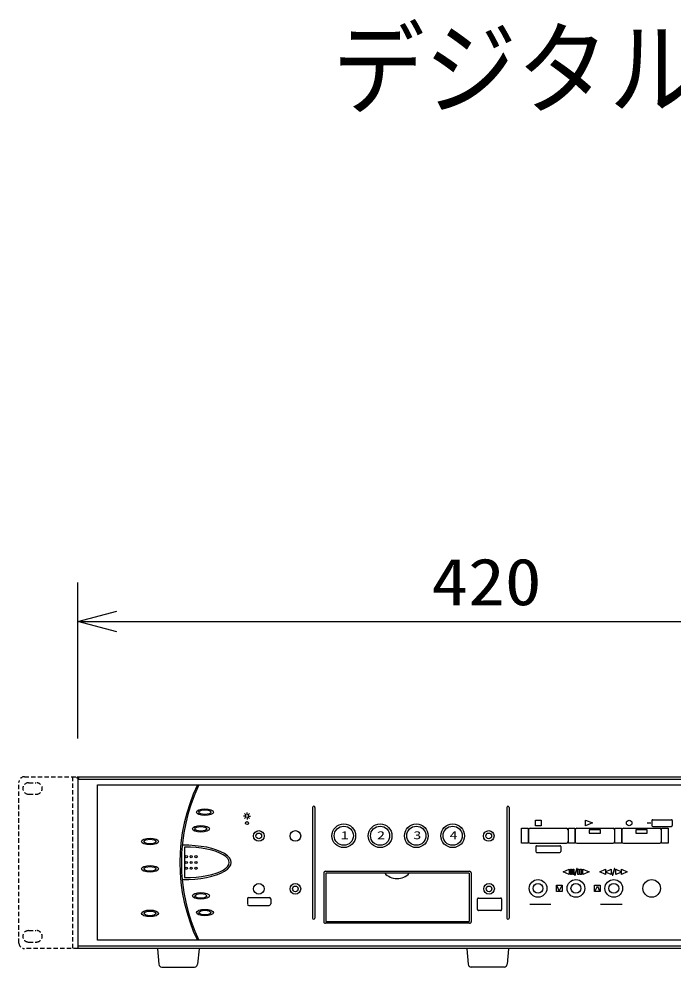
# Model space of a CAD drawing. Units: millimetres, scale not verified. Extents: x -63 to 63, y -57 to 57.
# Drawn here: x -51.56 to -18.05, y 8.82 to 57.39 of the extents above; entities that cross this region are included whole.
import ezdxf
from ezdxf.enums import TextEntityAlignment as Align

# ---------------------------------------------------------------- set-up
doc = ezdxf.new("R2010")
doc.units = ezdxf.units.MM
doc.header["$LTSCALE"] = 0.190236
doc.header["$PDMODE"] = 32
doc.header["$PDSIZE"] = 0.0951
doc.linetypes.add('DASHED1', pattern=[1.8, 1.2, -0.6])
for name, color, linetype in [('0-1_MOJI1', 2, 'Continuous'), ('0-2_GAIKEI', 1, 'Continuous'), ('0-3_WAKU', 3, 'Continuous'), ('0-4_DEFPOINTS', 7, 'Continuous')]:
    doc.layers.add(name, color=color, linetype=linetype)
doc.styles.add('ＭＳ ゴシック', font='')
doc.styles.get('ＭＳ ゴシック').set_extended_font_data('MS Gothic')

# ---------------------------------------------------------------- blocks, each defined once
blk = doc.blocks.new('_OPEN30')
at = {"layer": '0-4_DEFPOINTS'}
blk.add_line((0, 0), (-1, 0), dxfattribs=at)
blk.add_lwpolyline([(-1, 0.26795), (0, 0), (-1, -0.26795)], dxfattribs=at)

msp = doc.modelspace()

# ---------------------------------------------------------------- linework, layer by layer
at = {"layer": '0-2_GAIKEI', "linetype": 'DASHED1'}
for p, q in [((-51.2819, 18.5671), (-48.5434, 18.5671)), ((-48.8216, 18.5671), (-48.8216, 9.7673)), ((-51.5625, 10.0479), (-51.5625, 18.2867)), ((-51.0686, 18.2607), (-50.6983, 18.2607)), ((-51.0686, 17.6722), (-50.6659, 17.6722)), ((-51.0686, 10.688), (-50.6983, 10.688)), ((-48.5425, 9.7673), (-51.2819, 9.7673)), ((-51.0686, 10.0995), (-50.6659, 10.0995))]:
    msp.add_line(p, q, dxfattribs=at)
at = {"layer": '0-2_GAIKEI', "color": 7}
for p, q in [((-48.5434, 18.5671), (-6.5433, 18.5671)), ((-48.5434, 18.5671), (-48.5434, 9.7671)), ((-6.5433, 9.7671), (-48.5434, 9.7671)), ((-44.4709, 9.7575), (-44.3995, 8.9588)), ((-42.3356, 9.7575), (-42.407, 8.9588)), ((-28.6114, 9.7575), (-28.54, 8.9588)), ((-26.4761, 9.7575), (-26.5475, 8.9588)), ((-44.2468, 8.819), (-42.5598, 8.819)), ((-26.7003, 8.819), (-28.3873, 8.819))]:
    msp.add_line(p, q, dxfattribs=at)
at = {"layer": '0-2_GAIKEI'}
for p, q in [((-48.5434, 18.4495), (-6.5433, 18.4495)), ((-47.5305, 18.1465), (-7.5319, 18.1465)), ((-47.5305, 10.1876), (-47.5305, 18.1465)), ((-39.9905, 16.5551), (-40.0628, 16.5551)), ((-39.9571, 16.6358), (-40.0084, 16.687)), ((-39.8766, 16.669), (-39.8766, 16.7413)), ((-39.7961, 16.6354), (-39.7446, 16.687)), ((-39.7627, 16.5551), (-39.6903, 16.5551)), ((-36.5136, 16.9941), (-36.5136, 11.3225)), ((-36.3979, 16.9941), (-36.3979, 11.3225)), ((-26.5629, 16.9941), (-26.5629, 11.3225)), ((-26.4472, 16.9941), (-26.4472, 11.3225)), ((-39.9571, 16.4744), (-40.0084, 16.4232)), ((-39.8766, 16.441), (-39.8766, 16.3686)), ((-39.7961, 16.4744), (-39.7446, 16.4232)), ((-25.0901, 16.3425), (-24.8047, 16.3425)), ((-25.0901, 16.0503), (-25.0901, 16.3425)), ((-24.8047, 16.0503), (-25.0901, 16.0503)), ((-24.8047, 16.3425), (-24.8047, 16.0503)), ((-22.5365, 16.34), (-22.1694, 16.1992)), ((-22.5365, 16.0588), (-22.5365, 16.34)), ((-22.1694, 16.1992), (-22.5365, 16.0588)), ((-19.3771, 16.2044), (-19.1926, 16.2044)), ((-19.1274, 16.3256), (-19.1274, 16.0642)), ((-19.0874, 16.3656), (-18.1238, 16.3656)), ((-18.0838, 16.3256), (-18.0838, 16.0642)), ((-25.809, 15.9281), (-25.4721, 15.9281)), ((-25.809, 15.1592), (-25.809, 15.9281)), ((-25.4721, 15.9281), (-25.4721, 15.1592)), ((-25.4543, 15.8481), (-25.4543, 15.2392)), ((-25.3743, 15.9281), (-23.5087, 15.9281)), ((-23.4287, 15.8481), (-23.4287, 15.2392)), ((-23.4124, 15.9281), (-23.0755, 15.9281)), ((-23.4124, 15.1592), (-23.4124, 15.9281)), ((-23.0755, 15.9281), (-23.0755, 15.1592)), ((-23.0647, 15.8481), (-23.0647, 15.2392)), ((-22.9847, 15.9281), (-21.1186, 15.9281)), ((-21.7569, 15.8491), (-22.3464, 15.8491)), ((-22.3464, 15.8491), (-22.3464, 15.6695)), ((-22.3464, 15.6695), (-21.7569, 15.6695)), ((-21.7569, 15.6695), (-21.7569, 15.8491)), ((-21.0386, 15.8481), (-21.0386, 15.2392)), ((-21.0223, 15.9281), (-20.6859, 15.9281)), ((-21.0223, 15.1592), (-21.0223, 15.9281)), ((-20.6859, 15.9281), (-20.6859, 15.1592)), ((-20.6731, 15.8481), (-20.6731, 15.2392)), ((-20.5931, 15.9281), (-18.7275, 15.9281)), ((-19.3657, 15.8491), (-19.9548, 15.8491)), ((-19.9548, 15.8491), (-19.9548, 15.6695)), ((-19.9548, 15.6695), (-19.3657, 15.6695)), ((-19.3657, 15.6695), (-19.3657, 15.8491)), ((-19.0874, 16.0242), (-18.1238, 16.0242)), ((-18.6475, 15.8481), (-18.6475, 15.2392)), ((-18.6312, 15.9281), (-18.2945, 15.9281)), ((-18.6312, 15.1592), (-18.6312, 15.9281)), ((-18.2945, 15.9281), (-18.2945, 15.1592)), ((-25.4721, 15.1592), (-25.809, 15.1592)), ((-25.3743, 15.1592), (-23.5087, 15.1592)), ((-23.0755, 15.1592), (-23.4124, 15.1592)), ((-22.9847, 15.1592), (-21.1186, 15.1592)), ((-20.6859, 15.1592), (-21.0223, 15.1592)), ((-20.5931, 15.1592), (-18.7275, 15.1592)), ((-18.2945, 15.1592), (-18.6312, 15.1592)), ((-43.0853, 14.9623), (-43.0853, 13.3977)), ((-25.0794, 14.9962), (-25.0794, 14.7344)), ((-25.0394, 15.0362), (-23.8431, 15.0362)), ((-25.0394, 14.6944), (-23.8431, 14.6944)), ((-23.8031, 14.9962), (-23.8031, 14.7344)), ((-35.9406, 13.6421), (-35.9406, 11.1399)), ((-35.8165, 13.6258), (-35.843, 13.6258)), ((-35.843, 13.6258), (-35.843, 11.156)), ((-28.4889, 13.6258), (-28.4889, 11.156)), ((-28.486, 13.7234), (-28.4723, 13.7234)), ((-28.3913, 13.6421), (-28.3913, 11.1399)), ((-23.6701, 13.6925), (-23.3709, 13.8333)), ((-23.3709, 13.5523), (-23.6701, 13.6925)), ((-23.3709, 13.8333), (-23.3709, 13.5523)), ((-23.3041, 13.8336), (-23.248, 13.8336)), ((-23.3041, 13.5532), (-23.3041, 13.8336)), ((-23.248, 13.8336), (-23.248, 13.5532)), ((-23.183, 13.8336), (-23.1273, 13.8336)), ((-23.183, 13.5532), (-23.183, 13.8336)), ((-23.1273, 13.8336), (-23.1273, 13.5532)), ((-22.9836, 13.8615), (-23.096, 13.5252)), ((-23.0675, 13.5252), (-22.9551, 13.8615)), ((-22.9551, 13.8615), (-22.9836, 13.8615)), ((-22.9201, 13.8361), (-22.864, 13.8361)), ((-22.9201, 13.5555), (-22.9201, 13.8361)), ((-22.864, 13.8361), (-22.864, 13.5555)), ((-22.7989, 13.8361), (-22.7428, 13.8361)), ((-22.7989, 13.5555), (-22.7989, 13.8361)), ((-22.7428, 13.8361), (-22.7428, 13.5555)), ((-22.6763, 13.8353), (-22.3447, 13.6955)), ((-22.6763, 13.5549), (-22.6763, 13.8353)), ((-22.3447, 13.6955), (-22.6763, 13.5549)), ((-21.8039, 13.6929), (-21.5003, 13.8336)), ((-21.5003, 13.5523), (-21.8039, 13.6929)), ((-21.5003, 13.7029), (-21.2184, 13.8336)), ((-21.5003, 13.8336), (-21.5003, 13.7029)), ((-21.2184, 13.5523), (-21.5003, 13.6826)), ((-21.5003, 13.6826), (-21.5003, 13.5523)), ((-21.2184, 13.8336), (-21.2184, 13.5523)), ((-21.0554, 13.8615), (-21.1677, 13.5252)), ((-21.1396, 13.5252), (-21.0275, 13.8615)), ((-21.0275, 13.8615), (-21.0554, 13.8615)), ((-20.977, 13.8336), (-20.6951, 13.7029)), ((-20.977, 13.5523), (-20.977, 13.8336)), ((-20.6951, 13.6826), (-20.977, 13.5523)), ((-20.6951, 13.8336), (-20.3918, 13.6929)), ((-20.6951, 13.7029), (-20.6951, 13.8336)), ((-20.3918, 13.6929), (-20.6951, 13.5523)), ((-20.6951, 13.5523), (-20.6951, 13.6826)), ((-23.248, 13.5532), (-23.3041, 13.5532)), ((-23.1273, 13.5532), (-23.183, 13.5532)), ((-23.096, 13.5252), (-23.0675, 13.5252)), ((-22.864, 13.5555), (-22.9201, 13.5555)), ((-22.7428, 13.5555), (-22.7989, 13.5555)), ((-21.1677, 13.5252), (-21.1396, 13.5252)), ((-24.0235, 13.0138), (-23.7247, 13.0138)), ((-24.0235, 12.6839), (-24.0235, 13.0138)), ((-23.7247, 12.6839), (-24.0235, 12.6839)), ((-23.8743, 12.7275), (-23.9867, 12.9702)), ((-23.7618, 12.9702), (-23.8743, 12.7275)), ((-23.7247, 13.0138), (-23.7247, 12.6839)), ((-22.0755, 13.0138), (-21.7767, 13.0138)), ((-22.0755, 12.6843), (-22.0755, 13.0138)), ((-21.7767, 12.6843), (-22.0755, 12.6843)), ((-22.0383, 12.7275), (-21.9259, 12.9702)), ((-21.9259, 12.9702), (-21.8136, 12.7275)), ((-21.7767, 13.0138), (-21.7767, 12.6843)), ((-39.8605, 12.3057), (-39.8605, 12.0562)), ((-39.779, 12.387), (-38.7456, 12.387)), ((-38.6641, 12.3057), (-38.6641, 12.0562)), ((-28.0668, 11.7619), (-28.0668, 12.3061)), ((-28.0179, 12.355), (-26.88, 12.355)), ((-26.8313, 12.3061), (-26.8313, 11.7619)), ((-39.779, 11.9749), (-38.7456, 11.9749)), ((-26.88, 11.713), (-28.0179, 11.713)), ((-25.3788, 12.0439), (-24.3144, 12.0439)), ((-21.7727, 12.0439), (-20.6563, 12.0439)), ((-35.8457, 11.0586), (-35.8593, 11.0586)), ((-28.5152, 11.156), (-28.4886, 11.156)), ((-6.5433, 9.8848), (-48.5434, 9.8848)), ((-7.5319, 10.1876), (-47.5305, 10.1876))]:
    msp.add_line(p, q, dxfattribs=at)
for points in [[(-35.8593, 13.7234), (-35.8457, 13.7234), (-35.8058, 13.7234), (-35.7409, 13.7234), (-35.6525, 13.7234), (-35.5419, 13.7234), (-35.4106, 13.7234), (-35.2598, 13.7234), (-35.0911, 13.7234), (-34.9057, 13.7234), (-34.7051, 13.7234), (-34.4907, 13.7234), (-34.2637, 13.7234), (-34.0257, 13.7234), (-33.778, 13.7234), (-33.522, 13.7234), (-33.2591, 13.7234), (-32.9906, 13.7234), (-32.718, 13.7234), (-32.4426, 13.7234), (-32.1658, 13.7234), (-31.889, 13.7234), (-31.6137, 13.7234), (-31.341, 13.7234), (-31.0726, 13.7234), (-30.8096, 13.7234), (-30.5536, 13.7234), (-30.3059, 13.7234), (-30.0679, 13.7234), (-29.841, 13.7234), (-29.6266, 13.7234), (-29.4259, 13.7234), (-29.2406, 13.7234), (-29.0718, 13.7234), (-28.9211, 13.7234), (-28.7897, 13.7234), (-28.6792, 13.7234), (-28.5908, 13.7234), (-28.5259, 13.7234), (-28.486, 13.7234)], [(-28.4886, 13.6258), (-28.5152, 13.6258), (-28.5659, 13.6258), (-28.6396, 13.6258), (-28.7349, 13.6258), (-28.8507, 13.6258), (-28.9855, 13.6258), (-29.1381, 13.6258), (-29.3073, 13.6258), (-29.4918, 13.6258), (-29.6903, 13.6258), (-29.9016, 13.6258), (-30.1243, 13.6258), (-30.3572, 13.6258), (-30.599, 13.6258), (-30.8484, 13.6258), (-31.1043, 13.6258), (-31.3652, 13.6258), (-31.6299, 13.6258), (-31.8972, 13.6258), (-32.1658, 13.6258), (-32.4343, 13.6258), (-32.7016, 13.6258), (-32.9664, 13.6258), (-33.2273, 13.6258), (-33.4831, 13.6258), (-33.7326, 13.6258), (-33.9744, 13.6258), (-34.2073, 13.6258), (-34.43, 13.6258), (-34.6412, 13.6258), (-34.8397, 13.6258), (-35.0242, 13.6258), (-35.1935, 13.6258), (-35.3461, 13.6258), (-35.4809, 13.6258), (-35.5967, 13.6258), (-35.692, 13.6258), (-35.7657, 13.6258), (-35.8165, 13.6258)], [(-28.4723, 11.0586), (-28.486, 11.0586), (-28.5259, 11.0586), (-28.5908, 11.0586), (-28.6792, 11.0586), (-28.7897, 11.0586), (-28.9211, 11.0586), (-29.0718, 11.0586), (-29.2406, 11.0586), (-29.4259, 11.0586), (-29.6266, 11.0586), (-29.841, 11.0586), (-30.0679, 11.0586), (-30.3059, 11.0586), (-30.5536, 11.0586), (-30.8096, 11.0586), (-31.0726, 11.0586), (-31.341, 11.0586), (-31.6137, 11.0586), (-31.889, 11.0586), (-32.1658, 11.0586), (-32.4426, 11.0586), (-32.718, 11.0586), (-32.9906, 11.0586), (-33.2591, 11.0586), (-33.522, 11.0586), (-33.778, 11.0586), (-34.0257, 11.0586), (-34.2637, 11.0586), (-34.4907, 11.0586), (-34.7051, 11.0586), (-34.9057, 11.0586), (-35.0911, 11.0586), (-35.2598, 11.0586), (-35.4106, 11.0586), (-35.5419, 11.0586), (-35.6525, 11.0586), (-35.7409, 11.0586), (-35.8058, 11.0586), (-35.8457, 11.0586)], [(-35.843, 11.156), (-35.8165, 11.156), (-35.7657, 11.156), (-35.692, 11.156), (-35.5967, 11.156), (-35.4809, 11.156), (-35.3461, 11.156), (-35.1935, 11.156), (-35.0242, 11.156), (-34.8397, 11.156), (-34.6412, 11.156), (-34.43, 11.156), (-34.2073, 11.156), (-33.9744, 11.156), (-33.7326, 11.156), (-33.4831, 11.156), (-33.2273, 11.156), (-32.9664, 11.156), (-32.7016, 11.156), (-32.4343, 11.156), (-32.1658, 11.156), (-31.8972, 11.156), (-31.6299, 11.156), (-31.3652, 11.156), (-31.1043, 11.156), (-30.8484, 11.156), (-30.599, 11.156), (-30.3572, 11.156), (-30.1243, 11.156), (-29.9016, 11.156), (-29.6903, 11.156), (-29.4918, 11.156), (-29.3073, 11.156), (-29.1381, 11.156), (-28.9855, 11.156), (-28.8507, 11.156), (-28.7349, 11.156), (-28.6396, 11.156), (-28.5659, 11.156), (-28.5152, 11.156)]]:
    msp.add_lwpolyline(points, dxfattribs=at)
for centre, radius in [((-39.8765, 16.5551), 0.0779), ((-39.8765, 16.1934), 0.0779), ((-34.9169, 15.5457), 0.6072), ((-34.9166, 15.5457), 0.4908), ((-33.0581, 15.5457), 0.6072), ((-33.0582, 15.5457), 0.4906), ((-31.1995, 15.5457), 0.6071), ((-31.1997, 15.5457), 0.4907), ((-29.3409, 15.5457), 0.6073), ((-29.3409, 15.5457), 0.4907), ((-20.2948, 16.1994), 0.1406), ((-39.2717, 15.5346), 0.2727), ((-39.2716, 15.5346), 0.1451), ((-37.3985, 15.5346), 0.2726), ((-27.4901, 15.5346), 0.2726), ((-27.4903, 15.5346), 0.1451), ((-42.9867, 14.4714), 0.0554), ((-42.9867, 14.1756), 0.0554), ((-42.7402, 14.4714), 0.0553), ((-42.7402, 14.1756), 0.0553), ((-42.4936, 14.4714), 0.0555), ((-42.4936, 14.1756), 0.0555), ((-42.9867, 13.8799), 0.0554), ((-42.7402, 13.8799), 0.0553), ((-42.4936, 13.8799), 0.0555), ((-24.9649, 12.8489), 0.4524), ((-23.0241, 12.8489), 0.4523), ((-21.0835, 12.8489), 0.4521), ((-19.1427, 12.8489), 0.4522), ((-39.2717, 12.8251), 0.2727), ((-37.3985, 12.8251), 0.2726), ((-37.3984, 12.8247), 0.1452), ((-27.4766, 12.8251), 0.2726), ((-27.4767, 12.8247), 0.1451), ((-24.9649, 12.8489), 0.2537), ((-23.0242, 12.8489), 0.2537), ((-21.0833, 12.8489), 0.2536)]:
    msp.add_circle(centre, radius, dxfattribs=at)
at = {"layer": '0-2_GAIKEI', "linetype": 'DASHED1'}
for centre, radius, start, end in [((-51.2812, 18.2858), 0.2813, 90.13718, 179.82412), ((-51.0684, 17.9665), 0.2943, 90.03691, 269.96309), ((-50.6657, 17.9665), 0.2943, 269.96312, 90.03688), ((-51.0684, 10.3937), 0.2943, 90.03691, 269.96309), ((-50.6657, 10.3937), 0.2943, 269.96312, 90.03688), ((-51.2812, 10.0486), 0.2813, 180.14538, 269.85462)]:
    msp.add_arc(centre, radius, start, end, dxfattribs=at)
at = {"layer": '0-2_GAIKEI'}
for centre, radius, start, end in [((-34.0853, 14.167), 9.2343, 154.47257, 205.52743), ((-34.0053, 14.167), 9.2343, 154.47257, 205.52743), ((-36.4558, 16.9941), 0.0578, 359.97797, 180.02203), ((-26.5051, 16.9941), 0.0578, 359.97797, 180.02203), ((-19.0874, 16.3256), 0.04, 90, 180), ((-19.0874, 16.0642), 0.04, 180, 270), ((-18.1238, 16.3256), 0.04, 0, 90), ((-18.1238, 16.0642), 0.04, 270, 0), ((-25.3743, 15.8481), 0.08, 90, 180), ((-23.5087, 15.8481), 0.08, 0, 90), ((-22.9847, 15.8481), 0.08, 90, 180), ((-21.1186, 15.8481), 0.08, 0, 90), ((-20.5931, 15.8481), 0.08, 90, 180), ((-18.7275, 15.8481), 0.08, 0, 90), ((-25.3743, 15.2392), 0.08, 180, 270), ((-23.5087, 15.2392), 0.08, 270, 0), ((-22.9847, 15.2392), 0.08, 180, 270), ((-21.1186, 15.2392), 0.08, 270, 0), ((-20.5931, 15.2392), 0.08, 180, 270), ((-18.7275, 15.2392), 0.08, 270, 0), ((-25.0394, 14.9962), 0.04, 90, 180), ((-25.0394, 14.7344), 0.04, 180, 270), ((-23.8431, 14.9962), 0.04, 0, 90), ((-23.8431, 14.7344), 0.04, 270, 0), ((-35.8593, 13.642), 0.0813, 90.0308, 179.9692), ((-32.1906, 14.2193), 0.8639, 223.16647, 316.67827), ((-28.4726, 13.642), 0.0813, 0.0308, 89.9692), ((-39.7788, 12.3053), 0.0817, 90.18243, 179.68417), ((-38.7459, 12.3053), 0.0817, 0.31583, 89.81757), ((-28.0177, 12.3059), 0.0491, 90.21014, 179.78986), ((-26.8802, 12.3059), 0.0491, 0.21014, 89.78986), ((-39.7781, 12.0587), 0.0839, 190.71498, 269.37212), ((-38.7455, 12.0563), 0.0814, 269.92561, 359.94099), ((-28.0179, 11.7619), 0.0488, 179.92591, 270.07409), ((-26.8799, 11.7619), 0.0488, 269.92591, 0.07409), ((-36.4558, 11.3226), 0.0578, 180.04696, 359.95304), ((-26.5051, 11.3226), 0.0578, 180.04696, 359.95304), ((-35.8594, 11.1398), 0.0812, 179.94522, 270.05478), ((-28.4725, 11.1398), 0.0812, 269.94522, 0.05478)]:
    msp.add_arc(centre, radius, start, end, dxfattribs=at)
at = {"layer": '0-2_GAIKEI', "color": 7}
for centre, radius, start, end in [((-44.2438, 8.9755), 0.1565, 186.10913, 268.93439), ((-42.5627, 8.9755), 0.1566, 271.08864, 353.86784), ((-28.3843, 8.9755), 0.1566, 186.13216, 268.91136), ((-26.7032, 8.9755), 0.1565, 271.06561, 353.89087)]:
    msp.add_arc(centre, radius, start, end, dxfattribs=at)
at = {"layer": '0-2_GAIKEI'}
for centre, major_axis, ratio in [((-42.0354, 16.7535), (0.4365, 0), 0.385501), ((-42.0354, 16.7535), (0.3033, 0), 0.394253), ((-42.2409, 15.898), (0.4365, 0), 0.385501), ((-42.2409, 15.898), (0.3033, 0), 0.394253), ((-44.8473, 15.2483), (0.4365, 0), 0.385501), ((-44.8473, 15.2483), (0.3033, 0), 0.394253), ((-44.8473, 13.8488), (0.4365, 0), 0.385501), ((-44.8473, 13.8488), (0.3033, 0), 0.394253), ((-42.2409, 12.4618), (0.4365, 0), 0.385501), ((-42.2409, 12.4618), (0.3033, 0), 0.394253), ((-44.8473, 11.569), (0.4365, 0), 0.385501), ((-44.8473, 11.569), (0.3033, 0), 0.394253), ((-42.0352, 11.6064), (0.4365, 0), 0.385501), ((-42.0352, 11.6064), (0.3033, 0), 0.394253)]:
    msp.add_ellipse(centre, major_axis=major_axis, ratio=ratio, dxfattribs=at)
for major_axis, ratio, start_param, end_param in [((2.3974, -0.0029), 0.367123, 4.6692028, 7.8956236), ((-2.2997, 0), 0.340199, 1.5707963, 4.712389)]:
    msp.add_ellipse((-43.0853, 14.18), major_axis=major_axis, ratio=ratio, start_param=start_param, end_param=end_param, dxfattribs=at)
at = {"layer": '0-3_WAKU'}
for p, q in [((-48.5434, 20.5218), (-48.5434, 28.5218)), ((-46.5434, 26.5218), (-8.5433, 26.5218))]:
    msp.add_line(p, q, dxfattribs=at)
at = {"layer": '0-4_DEFPOINTS'}
msp.add_point((-48.5434, 18.5218), dxfattribs=at)

# ---------------------------------------------------------------- block references
at = {"layer": '0-3_WAKU', "xscale": 2, "yscale": 2, "rotation": 180}
msp.add_blockref('_OPEN30', (-48.5434, 26.5218), dxfattribs=at)

# ---------------------------------------------------------------- texts
at = {"layer": '0-1_MOJI1', "style": 'ＭＳ ゴシック', "width": 0.9}
msp.add_text('デジタルディスクレコーダー', height=3.848, dxfattribs=at).set_placement((-35.5001, 51.7599), align=Align.BOTTOM_LEFT)
at = {"layer": '0-2_GAIKEI', "style": 'ＭＳ ゴシック', "width": 1.5}
for s, p in [('1', (-35.0763, 15.2449)), ('2', (-33.2178, 15.2449)), ('3', (-31.359, 15.2449)), ('4', (-29.5002, 15.2449))]:
    msp.add_text(s, height=0.41, dxfattribs=at).set_placement(p, align=Align.BOTTOM_LEFT)
at = {"layer": '0-3_WAKU', "style": 'ＭＳ ゴシック', "width": 1.15}
msp.add_text('420', height=2.406, dxfattribs=at).set_placement((-30.4305, 26.6313), align=Align.BOTTOM_LEFT)

doc.saveas('drawing.dxf')
